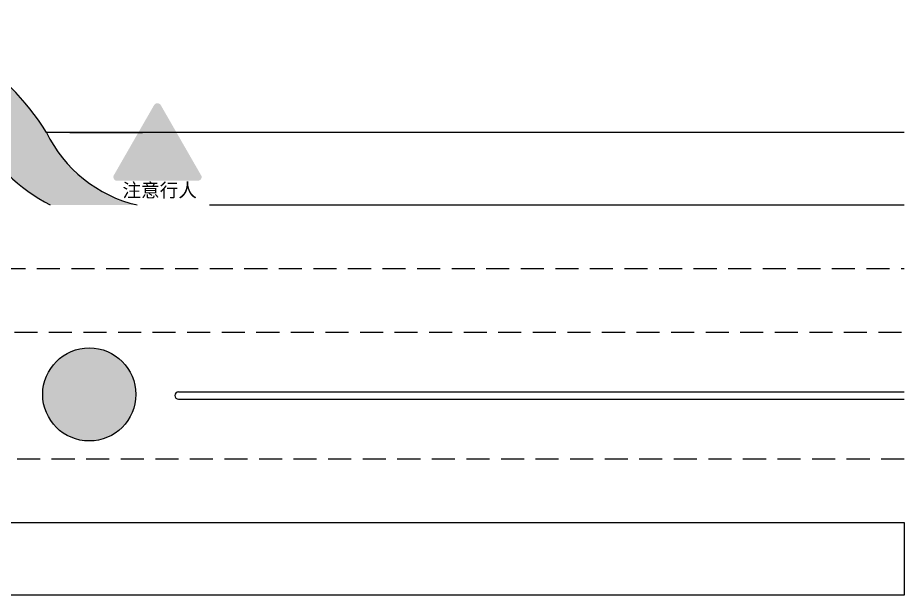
# Model space of a CAD drawing. Header units: millimetres. Extents: x 6292 to 6871, y 8066 to 8345.
# Drawn here: x 6822.4 to 6871.26, y 8182.32 to 8214.13 of the extents above; entities that cross this region are included whole.
import ezdxf

# ---------------------------------------------------------------- set-up
doc = ezdxf.new("R2010")
doc.units = ezdxf.units.MM
doc.header["$LTSCALE"] = 0.2
doc.linetypes.add('HIDDEN', pattern=[9.525, 6.35, -3.175])
doc.layers.get('0').update_dxf_attribs({"color": 255, "lineweight": 25})
doc.layers.add('7号白', color=7, linetype='Continuous', lineweight=25)
doc.layers.add('黄实线', color=2, linetype='Continuous', lineweight=25)
doc.layers.add('粗虚线', color=255, linetype='HIDDEN')
doc.styles.get("Standard").update_dxf_attribs({"font": '', "height": 20})
doc.styles.get('Standard').set_extended_font_data('仿宋_GB2312')

msp = doc.modelspace()

# ---------------------------------------------------------------- hatches: boundary and pattern name
at = {"true_color": 0x105689}
h = msp.add_hatch(color=146, dxfattribs=at)
h.dxf.hatch_style = 1
h.paths.add_polyline_path([(6813.625, 8214.132), (6789.053, 8214.132), (6789.053, 8211.632), (6813.625, 8211.632, -0.263904), (6820.132, 8207.816), (6823.986, 8207.816, 0.241195)])
h = msp.add_hatch(color=146, dxfattribs=at)
h.dxf.hatch_style = 1
h.paths.add_polyline_path([(6823.986, 8207.816), (6820.132, 8207.816, 0.151838), (6824.196, 8203.816), (6828.986, 8203.816, -0.226927)])
at = {"layer": '7号白'}
h = msp.add_hatch(color=5, dxfattribs=at)
h.dxf.hatch_style = 1
h.paths.add_polyline_path([(6828.914, 8193.381, 1), (6823.782, 8193.381, 1)])
h = msp.add_hatch(color=5, dxfattribs=at)
h.dxf.hatch_style = 1
h.paths.add_polyline_path([(6823.782, 8193.381, 1), (6828.914, 8193.381, 1)])
h.paths.add_polyline_path([(6825.673, 8193.917), (6825.673, 8192.954), (6825.955, 8193.239), (6825.955, 8192.758), (6825.512, 8192.311), (6825.07, 8192.758), (6825.07, 8193.239), (6825.352, 8192.954), (6825.352, 8193.917, -1), (6827.229, 8193.917), (6827.229, 8191.723), (6826.908, 8191.723), (6826.908, 8193.917, 1)], flags=16)
at = {"layer": '7号白', "true_color": 0xffffff}
h = msp.add_hatch(color=7, dxfattribs=at)
h.dxf.hatch_style = 1
h.paths.add_polyline_path([(6826.908, 8193.917), (6826.908, 8191.723), (6827.229, 8191.723), (6827.229, 8193.917, 1), (6825.352, 8193.917), (6825.352, 8192.954), (6825.673, 8192.954), (6825.673, 8193.917, -1)])
h.paths.add_polyline_path([(6825.955, 8192.758), (6825.955, 8193.239), (6825.673, 8192.954), (6825.352, 8192.954), (6825.07, 8193.239), (6825.07, 8192.758), (6825.512, 8192.311)])
at = {"layer": '黄实线', "true_color": 0x000000}
h = msp.add_hatch(color=18, dxfattribs=at)
h.dxf.hatch_style = 1
h.paths.add_polyline_path([(6827.736, 8205.515, 0.508046), (6827.815, 8205.155), (6832.369, 8205.155, 0.414214), (6832.536, 8205.406), (6830.294, 8209.308, 0.598326), (6829.912, 8209.304)])
at = {"layer": '黄实线', "true_color": 0xf8991e}
h = msp.add_hatch(color=30, dxfattribs=at)
h.dxf.hatch_style = 1
h.paths.add_polyline_path([(6830.111, 8208.927), (6828.139, 8205.521), (6832.093, 8205.521)])
at = {"layer": '黄实线', "true_color": 0x000000}
h = msp.add_hatch(color=18, dxfattribs=at)
h.dxf.hatch_style = 1
h.paths.add_polyline_path([(6829.919, 8207.616, 1), (6830.302, 8207.616, 1)])
h.paths.add_polyline_path([(6830.319, 8207.304, 0.557651), (6829.914, 8207.187, -0.081102), (6829.533, 8206.877, 0.414214), (6829.492, 8206.808, 0.548442), (6829.626, 8206.736), (6829.798, 8206.868), (6829.882, 8206.868), (6829.882, 8206.557), (6829.748, 8206.447, 0.126232), (6829.658, 8206.246), (6829.629, 8205.901, 0.757007), (6829.767, 8205.852, 0.075014), (6829.869, 8206.067), (6829.885, 8206.254), (6830.078, 8206.465, 0.118022), (6830.136, 8206.153), (6830.328, 8205.799, 0.879155), (6830.501, 8205.932), (6830.307, 8206.265), (6830.307, 8206.92), (6830.352, 8206.92), (6830.372, 8206.721, 0.871693), (6830.558, 8206.672), (6830.558, 8206.932)])
h.paths.add_polyline_path([(6828.83, 8206.227), (6828.698, 8206.067), (6828.972, 8205.592), (6829.205, 8205.592)])
h.paths.add_polyline_path([(6829.379, 8206.337), (6829.159, 8206.337), (6829.543, 8205.579), (6829.772, 8205.579)])
h.paths.add_polyline_path([(6829.988, 8206.319), (6829.908, 8206.061), (6830.149, 8205.591), (6830.384, 8205.591)])
h.paths.add_polyline_path([(6830.567, 8206.353), (6830.351, 8206.353), (6830.71, 8205.583), (6830.944, 8205.583)])
h.paths.add_polyline_path([(6831.159, 8206.34), (6830.925, 8206.34), (6831.306, 8205.587), (6831.536, 8205.587)])

# ---------------------------------------------------------------- linework, layer by layer
for p, q in [((6871.264, 8207.816), (6823.986, 8207.816)), ((6832.966, 8203.816), (6871.264, 8203.816)), ((6771.264, 8186.316), (6871.264, 8186.316)), ((6871.264, 8182.316), (6771.264, 8182.316))]:
    msp.add_line(p, q)
at = {"color": 18, "true_color": 0x000000}
for p, q in [((6829.276, 8207.816), (6825.276, 8207.816)), ((6825.276, 8207.816), (6829.276, 8207.816)), ((6832.276, 8207.816), (6829.276, 8207.816)), ((6871.264, 8186.316), (6871.264, 8182.316))]:
    msp.add_line(p, q, dxfattribs=at)
at = {"color": 1}
for p, q in [((6831.264, 8193.516), (6871.264, 8193.516)), ((6831.264, 8193.116), (6871.264, 8193.116))]:
    msp.add_line(p, q, dxfattribs=at)
at = {"color": 18, "true_color": 0x000000}
for centre, radius, start, end in [((6812.64, 8200.859), 13.309, 31.5141, 85.7558), ((6828.598, 8212.354), 9.606, 208.1903, 242.7253), ((6830.666, 8211.04), 7.417, 205.7694, 256.911)]:
    msp.add_arc(centre, radius, start, end, dxfattribs=at)
at = {"color": 1}
msp.add_arc((6831.264, 8193.316), 0.2, 90, 270, dxfattribs=at)
at = {"layer": '7号白', "color": 7, "true_color": 0xffffff}
msp.add_circle((6826.348, 8193.381), 2.566, dxfattribs=at)
at = {"layer": '粗虚线'}
for p, q in [((6798.696, 8200.316), (6871.264, 8200.316)), ((6801.264, 8196.816), (6871.264, 8196.816)), ((6871.264, 8189.816), (6766.264, 8189.816))]:
    msp.add_line(p, q, dxfattribs=at)

# ---------------------------------------------------------------- texts
at = {"layer": '黄实线', "color": 18, "true_color": 0x000000, "insert": (6828.175, 8205.005), "char_height": 0.7524, "attachment_point": 1}
msp.add_mtext_dynamic_manual_height_columns('注意行人', width=8.46123, gutter_width=3.762, heights=[0], dxfattribs=at)

doc.saveas('drawing.dxf')
